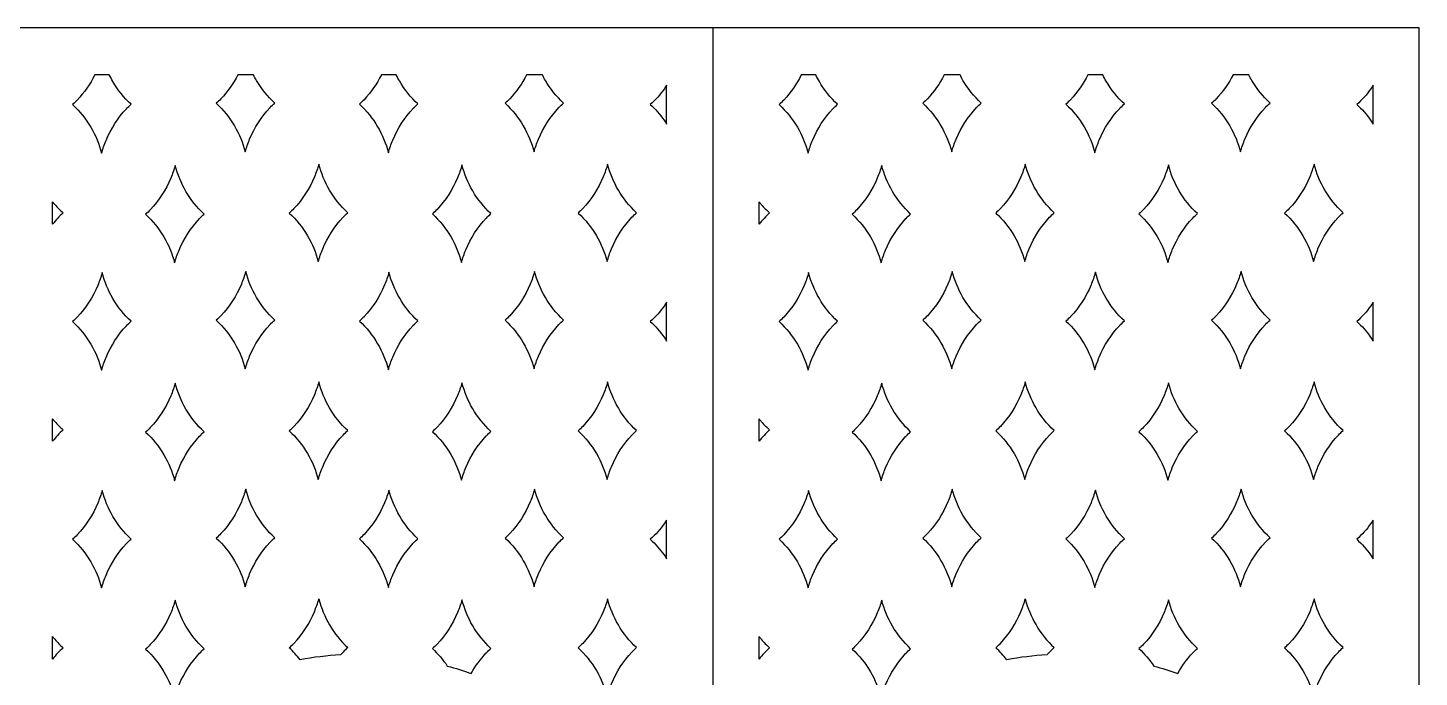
# Model space of a CAD drawing. Header units: millimetres. Extents: x -165 to 825, y -1000 to 1000.
# Drawn here: x 175 to 825, y 697 to 1000 of the extents above; entities that cross this region are included whole.
import ezdxf

# ---------------------------------------------------------------- set-up
doc = ezdxf.new("R2010")
doc.units = ezdxf.units.MM
doc.layers.add('Default', color=70, linetype='Continuous')

msp = doc.modelspace()

# ---------------------------------------------------------------- linework, layer by layer
at = {"layer": 'Default'}
msp.add_line((495, 1000), (495, -1000), dxfattribs=at)
msp.add_lwpolyline([(495, 1000), (165, 1000), (-165, 1000), (-165, -1000), (165, -1000), (495, -1000), (825, -1000), (825, 1000)], close=True, dxfattribs=at)
for points in [[(206.36, 978, -0.072604), (198.2, 966.26, -0.002455), (198.18, 966.25, -0.022749), (196.02, 964.18, -0.073961), (204.54, 953.6, -0.000219), (204.54, 953.59, -0.068795), (209.55, 941.48, -0.03084), (211.62, 947.43, -0.089691), (221.18, 962.22, -0.002455), (221.19, 962.23, -0.022749), (223.35, 964.3, -0.073961), (214.83, 974.89, -0.000219), (214.83, 974.89, -0.018451), (213.16, 978)], [(273.15, 978, -0.069306), (265.28, 966.84, -0.002455), (265.27, 966.83, -0.022749), (263.11, 964.76, -0.073961), (271.63, 954.17, -0.000219), (271.63, 954.17, -0.068795), (276.64, 942.06, -0.03084), (278.71, 948.01, -0.089691), (288.27, 962.8, -0.002455), (288.28, 962.81, -0.022749), (290.44, 964.88, -0.073961), (281.92, 975.47, -0.000219), (281.92, 975.47, -0.01507), (280.54, 978)], [(340.23, 978, -0.071564), (332.16, 966.45, -0.002455), (332.14, 966.43, -0.022749), (329.98, 964.36, -0.073961), (338.5, 953.78, -0.000219), (338.5, 953.78, -0.068795), (343.51, 941.66, -0.03084), (345.58, 947.61, -0.089691), (355.14, 962.4, -0.002455), (355.15, 962.41, -0.022749), (357.32, 964.48, -0.073961), (348.79, 975.07, -0.000219), (348.79, 975.07, -0.017385), (347.21, 978)], [(408.06, 978, -0.069306), (400.19, 966.84, -0.002455), (400.18, 966.83, -0.022749), (398.01, 964.76, -0.073961), (406.53, 954.17, -0.000219), (406.53, 954.17, -0.068795), (411.54, 942.06, -0.03084), (413.61, 948.01, -0.089691), (423.17, 962.8, -0.002455), (423.18, 962.81, -0.022749), (425.35, 964.88, -0.073961), (416.83, 975.47, -0.000219), (416.83, 975.47, -0.01507), (415.44, 978)], [(536.36, 978, -0.072604), (528.2, 966.26, -0.002455), (528.18, 966.25, -0.022749), (526.02, 964.18, -0.073961), (534.54, 953.6, -0.000219), (534.54, 953.59, -0.068795), (539.55, 941.48, -0.03084), (541.62, 947.43, -0.089691), (551.18, 962.22, -0.002455), (551.19, 962.23, -0.022749), (553.35, 964.3, -0.073961), (544.83, 974.89, -0.000219), (544.83, 974.89, -0.018451), (543.16, 978)], [(603.15, 978, -0.069306), (595.28, 966.84, -0.002455), (595.27, 966.83, -0.022749), (593.11, 964.76, -0.073961), (601.63, 954.17, -0.000219), (601.63, 954.17, -0.068795), (606.64, 942.06, -0.03084), (608.71, 948.01, -0.089691), (618.27, 962.8, -0.002455), (618.28, 962.81, -0.022749), (620.44, 964.88, -0.073961), (611.92, 975.47, -0.000219), (611.92, 975.47, -0.01507), (610.54, 978)], [(670.23, 978, -0.071564), (662.16, 966.45, -0.002455), (662.14, 966.43, -0.022749), (659.98, 964.36, -0.073961), (668.5, 953.78, -0.000219), (668.5, 953.78, -0.068795), (673.51, 941.66, -0.03084), (675.58, 947.61, -0.089691), (685.14, 962.4, -0.002455), (685.15, 962.41, -0.022749), (687.32, 964.48, -0.073961), (678.79, 975.07, -0.000219), (678.79, 975.07, -0.017385), (677.21, 978)], [(738.06, 978, -0.069306), (730.19, 966.84, -0.002455), (730.18, 966.83, -0.022749), (728.01, 964.76, -0.073961), (736.53, 954.17, -0.000219), (736.53, 954.17, -0.068795), (741.54, 942.06, -0.03084), (743.61, 948.01, -0.089691), (753.17, 962.8, -0.002455), (753.18, 962.81, -0.022749), (755.35, 964.88, -0.073961), (746.83, 975.47, -0.000219), (746.83, 975.47, -0.01507), (745.44, 978)], [(473.5, 955.07), (473.5, 973.19, -0.011738), (472.43, 971.58, -0.062432), (465.84, 964.21, -0.056451), (472.29, 956.89, -0.000196), (472.29, 956.89, -0.012211)], [(803.5, 955.07), (803.5, 973.19, -0.011738), (802.43, 971.58, -0.062432), (795.84, 964.21, -0.056451), (802.29, 956.89, -0.000196), (802.29, 956.89, -0.012211)], [(311.03, 936.33, -0.03084), (308.96, 930.39, -0.089691), (299.4, 915.59, -0.002455), (299.39, 915.58, -0.022749), (297.23, 913.51, -0.073961), (305.75, 902.93, -0.000219), (305.75, 902.92, -0.068795), (310.76, 890.81, -0.03084), (312.82, 896.76, -0.089691), (322.38, 911.55, -0.002455), (322.4, 911.56, -0.022749), (324.56, 913.63, -0.073961), (316.04, 924.22, -0.000219), (316.04, 924.22, -0.068795)], [(377.9, 935.94, -0.03084), (375.84, 929.99, -0.089691), (366.28, 915.2, -0.002455), (366.26, 915.18, -0.022749), (364.1, 913.12, -0.073961), (372.62, 902.53, -0.000219), (372.62, 902.53, -0.068795), (377.63, 890.41, -0.03084), (379.7, 896.36, -0.089691), (389.26, 911.15, -0.002455), (389.27, 911.17, -0.022749), (391.43, 913.24, -0.073961), (382.91, 923.82, -0.000219), (382.91, 923.82, -0.068795)], [(445.94, 936.33, -0.03084), (443.87, 930.39, -0.089691), (434.31, 915.59, -0.002455), (434.29, 915.58, -0.022749), (432.13, 913.51, -0.073961), (440.65, 902.93, -0.000219), (440.65, 902.92, -0.068795), (445.66, 890.81, -0.03084), (447.73, 896.76, -0.089691), (457.29, 911.55, -0.002455), (457.3, 911.56, -0.022749), (459.47, 913.63, -0.073961), (450.94, 924.22, -0.000219), (450.94, 924.22, -0.068795)], [(641.03, 936.33, -0.03084), (638.96, 930.39, -0.089691), (629.4, 915.59, -0.002455), (629.39, 915.58, -0.022749), (627.23, 913.51, -0.073961), (635.75, 902.93, -0.000219), (635.75, 902.92, -0.068795), (640.76, 890.81, -0.03084), (642.82, 896.76, -0.089691), (652.38, 911.55, -0.002455), (652.4, 911.56, -0.022749), (654.56, 913.63, -0.073961), (646.04, 924.22, -0.000219), (646.04, 924.22, -0.068795)], [(707.9, 935.94, -0.03084), (705.84, 929.99, -0.089691), (696.28, 915.2, -0.002455), (696.26, 915.18, -0.022749), (694.1, 913.12, -0.073961), (702.62, 902.53, -0.000219), (702.62, 902.53, -0.068795), (707.63, 890.41, -0.03084), (709.7, 896.36, -0.089691), (719.26, 911.15, -0.002455), (719.27, 911.17, -0.022749), (721.43, 913.24, -0.073961), (712.91, 923.82, -0.000219), (712.91, 923.82, -0.068795)], [(775.94, 936.33, -0.03084), (773.87, 930.39, -0.089691), (764.31, 915.59, -0.002455), (764.29, 915.58, -0.022749), (762.13, 913.51, -0.073961), (770.65, 902.93, -0.000219), (770.65, 902.92, -0.068795), (775.66, 890.81, -0.03084), (777.73, 896.76, -0.089691), (787.29, 911.55, -0.002455), (787.3, 911.56, -0.022749), (789.47, 913.63, -0.073961), (780.95, 924.22, -0.000219), (780.94, 924.22, -0.068795)], [(243.94, 935.76, -0.03084), (241.87, 929.81, -0.089691), (232.31, 915.02, -0.002455), (232.3, 915, -0.022749), (230.14, 912.93, -0.073961), (238.66, 902.35, -0.000219), (238.66, 902.35, -0.068795), (243.67, 890.23, -0.03084), (245.74, 896.18, -0.089691), (255.29, 910.97, -0.002455), (255.31, 910.98, -0.022749), (257.47, 913.05, -0.073961), (248.95, 923.64, -0.000219), (248.95, 923.64, -0.068795)], [(573.94, 935.76, -0.03084), (571.87, 929.81, -0.089691), (562.31, 915.02, -0.002455), (562.3, 915, -0.022749), (560.14, 912.93, -0.073961), (568.66, 902.35, -0.000219), (568.66, 902.35, -0.068795), (573.67, 890.23, -0.03084), (575.74, 896.18, -0.089691), (585.29, 910.97, -0.002455), (585.31, 910.98, -0.022749), (587.47, 913.05, -0.073961), (578.95, 923.64, -0.000219), (578.95, 923.64, -0.068795)], [(186.64, 918.76, 0.010749), (187.68, 917.5, 0.038104), (191.6, 913.54, 0.044601), (186.64, 908.26)], [(516.64, 918.76, 0.010749), (517.68, 917.5, 0.038104), (521.6, 913.54, 0.044601), (516.64, 908.26)], [(209.82, 885.67, -0.03084), (207.75, 879.72, -0.089691), (198.2, 864.93, -0.002455), (198.18, 864.91, -0.022749), (196.02, 862.84, -0.073961), (204.54, 852.26, -0.000219), (204.54, 852.25, -0.068795), (209.55, 840.14, -0.03084), (211.62, 846.09, -0.089691), (221.18, 860.88, -0.002455), (221.19, 860.89, -0.022749), (223.35, 862.96, -0.073961), (214.83, 873.55, -0.000219), (214.83, 873.55, -0.068795)], [(276.91, 886.24, -0.03084), (274.84, 880.3, -0.089691), (265.28, 865.5, -0.002455), (265.27, 865.49, -0.022749), (263.11, 863.42, -0.073961), (271.63, 852.84, -0.000219), (271.63, 852.83, -0.068795), (276.64, 840.72, -0.03084), (278.71, 846.67, -0.089691), (288.27, 861.46, -0.002455), (288.28, 861.47, -0.022749), (290.44, 863.54, -0.073961), (281.92, 874.13, -0.000219), (281.92, 874.13, -0.068795)], [(343.79, 885.85, -0.03084), (341.72, 879.9, -0.089691), (332.16, 865.11, -0.002455), (332.14, 865.09, -0.022749), (329.98, 863.02, -0.073961), (338.5, 852.44, -0.000219), (338.5, 852.44, -0.068795), (343.51, 840.32, -0.03084), (345.58, 846.27, -0.089691), (355.14, 861.06, -0.002455), (355.15, 861.08, -0.022749), (357.32, 863.14, -0.073961), (348.79, 873.73, -0.000219), (348.79, 873.73, -0.068795)], [(411.82, 886.24, -0.03084), (409.75, 880.3, -0.089691), (400.19, 865.5, -0.002455), (400.18, 865.49, -0.022749), (398.01, 863.42, -0.073961), (406.53, 852.84, -0.000219), (406.53, 852.83, -0.068795), (411.54, 840.72, -0.03084), (413.61, 846.67, -0.089691), (423.17, 861.46, -0.002455), (423.18, 861.47, -0.022749), (425.35, 863.54, -0.073961), (416.83, 874.13, -0.000219), (416.83, 874.13, -0.068795)], [(539.82, 885.67, -0.03084), (537.75, 879.72, -0.089691), (528.2, 864.93, -0.002455), (528.18, 864.91, -0.022749), (526.02, 862.84, -0.073961), (534.54, 852.26, -0.000219), (534.54, 852.25, -0.068795), (539.55, 840.14, -0.03084), (541.62, 846.09, -0.089691), (551.18, 860.88, -0.002455), (551.19, 860.89, -0.022749), (553.35, 862.96, -0.073961), (544.83, 873.55, -0.000219), (544.83, 873.55, -0.068795)], [(606.91, 886.24, -0.03084), (604.84, 880.3, -0.089691), (595.28, 865.5, -0.002455), (595.27, 865.49, -0.022749), (593.11, 863.42, -0.073961), (601.63, 852.84, -0.000219), (601.63, 852.83, -0.068795), (606.64, 840.72, -0.03084), (608.71, 846.67, -0.089691), (618.27, 861.46, -0.002455), (618.28, 861.47, -0.022749), (620.44, 863.54, -0.073961), (611.92, 874.13, -0.000219), (611.92, 874.13, -0.068795)], [(673.79, 885.85, -0.03084), (671.72, 879.9, -0.089691), (662.16, 865.11, -0.002455), (662.14, 865.09, -0.022749), (659.98, 863.02, -0.073961), (668.5, 852.44, -0.000219), (668.5, 852.44, -0.068795), (673.51, 840.32, -0.03084), (675.58, 846.27, -0.089691), (685.14, 861.06, -0.002455), (685.15, 861.08, -0.022749), (687.32, 863.14, -0.073961), (678.79, 873.73, -0.000219), (678.79, 873.73, -0.068795)], [(741.82, 886.24, -0.03084), (739.75, 880.3, -0.089691), (730.19, 865.5, -0.002455), (730.18, 865.49, -0.022749), (728.01, 863.42, -0.073961), (736.53, 852.84, -0.000219), (736.53, 852.83, -0.068795), (741.54, 840.72, -0.03084), (743.61, 846.67, -0.089691), (753.17, 861.46, -0.002455), (753.18, 861.47, -0.022749), (755.35, 863.54, -0.073961), (746.83, 874.13, -0.000219), (746.83, 874.13, -0.068795)], [(473.5, 853.73), (473.5, 871.86, -0.011738), (472.43, 870.24, -0.062432), (465.84, 862.87, -0.056451), (472.29, 855.55, -0.000196), (472.29, 855.55, -0.012211)], [(803.5, 853.73), (803.5, 871.86, -0.011738), (802.43, 870.24, -0.062432), (795.84, 862.87, -0.056451), (802.29, 855.55, -0.000196), (802.29, 855.55, -0.012211)], [(243.94, 834.04, -0.03084), (241.87, 828.09, -0.089691), (232.31, 813.3, -0.002455), (232.3, 813.28, -0.022749), (230.14, 811.21, -0.073961), (238.66, 800.63, -0.000219), (238.66, 800.63, -0.068795), (243.67, 788.51, -0.03084), (245.74, 794.46, -0.089691), (255.29, 809.25, -0.002455), (255.31, 809.26, -0.022749), (257.47, 811.33, -0.073961), (248.95, 821.92, -0.000219), (248.95, 821.92, -0.068795)], [(311.03, 834.62, -0.03084), (308.96, 828.67, -0.089691), (299.4, 813.88, -0.002455), (299.39, 813.86, -0.022749), (297.23, 811.79, -0.073961), (305.75, 801.21, -0.000219), (305.75, 801.21, -0.068795), (310.76, 789.09, -0.03084), (312.82, 795.04, -0.089691), (322.38, 809.83, -0.002455), (322.4, 809.84, -0.022749), (324.56, 811.91, -0.073961), (316.04, 822.5, -0.000219), (316.04, 822.5, -0.068795)], [(377.9, 834.22, -0.03084), (375.84, 828.27, -0.089691), (366.28, 813.48, -0.002455), (366.26, 813.46, -0.022749), (364.1, 811.4, -0.073961), (372.62, 800.81, -0.000219), (372.62, 800.81, -0.068795), (377.63, 788.69, -0.03084), (379.7, 794.64, -0.089691), (389.26, 809.43, -0.002455), (389.27, 809.45, -0.022749), (391.43, 811.52, -0.073961), (382.91, 822.1, -0.000219), (382.91, 822.1, -0.068795)], [(445.94, 834.62, -0.03084), (443.87, 828.67, -0.089691), (434.31, 813.88, -0.002455), (434.29, 813.86, -0.022749), (432.13, 811.79, -0.073961), (440.65, 801.21, -0.000219), (440.65, 801.21, -0.068795), (445.66, 789.09, -0.03084), (447.73, 795.04, -0.089691), (457.29, 809.83, -0.002455), (457.3, 809.84, -0.022749), (459.47, 811.91, -0.073961), (450.94, 822.5, -0.000219), (450.94, 822.5, -0.068795)], [(573.94, 834.04, -0.03084), (571.87, 828.09, -0.089691), (562.31, 813.3, -0.002455), (562.3, 813.28, -0.022749), (560.14, 811.21, -0.073961), (568.66, 800.63, -0.000219), (568.66, 800.63, -0.068795), (573.67, 788.51, -0.03084), (575.74, 794.46, -0.089691), (585.29, 809.25, -0.002455), (585.31, 809.26, -0.022749), (587.47, 811.33, -0.073961), (578.95, 821.92, -0.000219), (578.95, 821.92, -0.068795)], [(641.03, 834.62, -0.03084), (638.96, 828.67, -0.089691), (629.4, 813.88, -0.002455), (629.39, 813.86, -0.022749), (627.23, 811.79, -0.073961), (635.75, 801.21, -0.000219), (635.75, 801.21, -0.068795), (640.76, 789.09, -0.03084), (642.82, 795.04, -0.089691), (652.38, 809.83, -0.002455), (652.4, 809.84, -0.022749), (654.56, 811.91, -0.073961), (646.04, 822.5, -0.000219), (646.04, 822.5, -0.068795)], [(707.9, 834.22, -0.03084), (705.84, 828.27, -0.089691), (696.28, 813.48, -0.002455), (696.26, 813.46, -0.022749), (694.1, 811.4, -0.073961), (702.62, 800.81, -0.000219), (702.62, 800.81, -0.068795), (707.63, 788.69, -0.03084), (709.7, 794.64, -0.089691), (719.26, 809.43, -0.002455), (719.27, 809.45, -0.022749), (721.43, 811.52, -0.073961), (712.91, 822.1, -0.000219), (712.91, 822.1, -0.068795)], [(775.94, 834.62, -0.03084), (773.87, 828.67, -0.089691), (764.31, 813.88, -0.002455), (764.29, 813.86, -0.022749), (762.13, 811.79, -0.073961), (770.65, 801.21, -0.000219), (770.65, 801.21, -0.068795), (775.66, 789.09, -0.03084), (777.73, 795.04, -0.089691), (787.29, 809.83, -0.002455), (787.3, 809.84, -0.022749), (789.47, 811.91, -0.073961), (780.95, 822.5, -0.000219), (780.94, 822.5, -0.068795)], [(186.64, 817.42, 0.010749), (187.68, 816.16, 0.038104), (191.6, 812.2, 0.044601), (186.64, 806.92)], [(516.64, 817.42, 0.010749), (517.68, 816.16, 0.038104), (521.6, 812.2, 0.044601), (516.64, 806.92)], [(209.82, 783.95, -0.03084), (207.75, 778, -0.089691), (198.2, 763.21, -0.002455), (198.18, 763.19, -0.022749), (196.02, 761.12, -0.073961), (204.54, 750.54, -0.000219), (204.54, 750.54, -0.068795), (209.55, 738.42, -0.03084), (211.62, 744.37, -0.089691), (221.18, 759.16, -0.002455), (221.19, 759.17, -0.022749), (223.35, 761.24, -0.073961), (214.83, 771.83, -0.000219), (214.83, 771.83, -0.068795)], [(276.91, 784.53, -0.03084), (274.84, 778.58, -0.089691), (265.28, 763.79, -0.002455), (265.27, 763.77, -0.022749), (263.11, 761.7, -0.073961), (271.63, 751.12, -0.000219), (271.63, 751.11, -0.068795), (276.64, 739, -0.03084), (278.71, 744.95, -0.089691), (288.27, 759.74, -0.002455), (288.28, 759.75, -0.022749), (290.44, 761.82, -0.073961), (281.92, 772.41, -0.000219), (281.92, 772.41, -0.068795)], [(343.79, 784.13, -0.03084), (341.72, 778.18, -0.089691), (332.16, 763.39, -0.002455), (332.14, 763.37, -0.022749), (329.98, 761.31, -0.073961), (338.5, 750.72, -0.000219), (338.5, 750.72, -0.068795), (343.51, 738.6, -0.03084), (345.58, 744.55, -0.089691), (355.14, 759.34, -0.002455), (355.15, 759.36, -0.022749), (357.32, 761.43, -0.073961), (348.79, 772.01, -0.000219), (348.79, 772.01, -0.068795)], [(411.82, 784.53, -0.03084), (409.75, 778.58, -0.089691), (400.19, 763.79, -0.002455), (400.18, 763.77, -0.022749), (398.01, 761.7, -0.073961), (406.53, 751.12, -0.000219), (406.53, 751.11, -0.068795), (411.54, 739, -0.03084), (413.61, 744.95, -0.089691), (423.17, 759.74, -0.002455), (423.18, 759.75, -0.022749), (425.35, 761.82, -0.073961), (416.83, 772.41, -0.000219), (416.83, 772.41, -0.068795)], [(539.82, 783.95, -0.03084), (537.75, 778, -0.089691), (528.2, 763.21, -0.002455), (528.18, 763.19, -0.022749), (526.02, 761.12, -0.073961), (534.54, 750.54, -0.000219), (534.54, 750.54, -0.068795), (539.55, 738.42, -0.03084), (541.62, 744.37, -0.089691), (551.18, 759.16, -0.002455), (551.19, 759.17, -0.022749), (553.35, 761.24, -0.073961), (544.83, 771.83, -0.000219), (544.83, 771.83, -0.068795)], [(606.91, 784.53, -0.03084), (604.84, 778.58, -0.089691), (595.28, 763.79, -0.002455), (595.27, 763.77, -0.022749), (593.11, 761.7, -0.073961), (601.63, 751.12, -0.000219), (601.63, 751.11, -0.068795), (606.64, 739, -0.03084), (608.71, 744.95, -0.089691), (618.27, 759.74, -0.002455), (618.28, 759.75, -0.022749), (620.44, 761.82, -0.073961), (611.92, 772.41, -0.000219), (611.92, 772.41, -0.068795)], [(673.79, 784.13, -0.03084), (671.72, 778.18, -0.089691), (662.16, 763.39, -0.002455), (662.14, 763.37, -0.022749), (659.98, 761.31, -0.073961), (668.5, 750.72, -0.000219), (668.5, 750.72, -0.068795), (673.51, 738.6, -0.03084), (675.58, 744.55, -0.089691), (685.14, 759.34, -0.002455), (685.15, 759.36, -0.022749), (687.32, 761.43, -0.073961), (678.79, 772.01, -0.000219), (678.79, 772.01, -0.068795)], [(741.82, 784.53, -0.03084), (739.75, 778.58, -0.089691), (730.19, 763.79, -0.002455), (730.18, 763.77, -0.022749), (728.01, 761.7, -0.073961), (736.53, 751.12, -0.000219), (736.53, 751.11, -0.068795), (741.54, 739, -0.03084), (743.61, 744.95, -0.089691), (753.17, 759.74, -0.002455), (753.18, 759.75, -0.022749), (755.35, 761.82, -0.073961), (746.83, 772.41, -0.000219), (746.83, 772.41, -0.068795)], [(473.5, 752.01), (473.5, 770.14, -0.011738), (472.43, 768.52, -0.062432), (465.84, 761.15, -0.056451), (472.29, 753.83, -0.000196), (472.29, 753.83, -0.012211)], [(803.5, 752.01), (803.5, 770.14, -0.011738), (802.43, 768.52, -0.062432), (795.84, 761.15, -0.056451), (802.29, 753.83, -0.000196), (802.29, 753.83, -0.012211)], [(243.67, 687.17, -0.03084), (245.74, 693.12, -0.089691), (255.29, 707.91, -0.002455), (255.31, 707.93, -0.022749), (257.47, 709.99, -0.073961), (248.95, 720.58, -0.000219), (248.95, 720.58, -0.068795), (243.94, 732.7, -0.03084), (241.87, 726.75, -0.089691), (232.31, 711.96, -0.002455), (232.3, 711.94, -0.022749), (230.14, 709.87, -0.073961), (238.66, 699.29, -0.000219), (238.66, 699.29, -0.068795)], [(302.32, 704.92, 0.040751), (297.23, 710.45, 0.022749), (299.39, 712.52, 0.002455), (299.4, 712.54, 0.089691), (308.96, 727.33, 0.03084), (311.03, 733.28, 0.068795), (316.04, 721.16, 0.000219), (316.04, 721.16, 0.073961), (324.56, 710.57, 0.022749), (322.4, 708.5, 0.002455), (322.38, 708.49, 0.009205), (321.16, 707.14, 0.030171)], [(371.05, 701.96, -0.01859), (382.23, 698.5, -0.060319), (389.26, 708.09, -0.002455), (389.27, 708.11, -0.022749), (391.43, 710.18, -0.073961), (382.91, 720.76, -0.000219), (382.91, 720.76, -0.068795), (377.9, 732.88, -0.03084), (375.84, 726.93, -0.089691), (366.28, 712.14, -0.002455), (366.26, 712.13, -0.022749), (364.1, 710.06, -0.057965)], [(445.94, 733.28, -0.03084), (443.87, 727.33, -0.089691), (434.31, 712.54, -0.002455), (434.29, 712.52, -0.022749), (432.13, 710.45, -0.073961), (440.65, 699.87, -0.000219), (440.65, 699.87, -0.068795), (445.66, 687.75, -0.03084), (447.73, 693.7, -0.089691), (457.29, 708.49, -0.002455), (457.3, 708.5, -0.022749), (459.47, 710.57, -0.073961), (450.94, 721.16, -0.000219), (450.94, 721.16, -0.068795)], [(573.67, 687.17, -0.03084), (575.74, 693.12, -0.089691), (585.29, 707.91, -0.002455), (585.31, 707.93, -0.022749), (587.47, 709.99, -0.073961), (578.95, 720.58, -0.000219), (578.95, 720.58, -0.068795), (573.94, 732.7, -0.03084), (571.87, 726.75, -0.089691), (562.31, 711.96, -0.002455), (562.3, 711.94, -0.022749), (560.14, 709.87, -0.073961), (568.66, 699.29, -0.000219), (568.66, 699.29, -0.068795)], [(632.32, 704.92, 0.040751), (627.23, 710.45, 0.022749), (629.39, 712.52, 0.002455), (629.4, 712.54, 0.089691), (638.96, 727.33, 0.03084), (641.03, 733.28, 0.068795), (646.04, 721.16, 0.000219), (646.04, 721.16, 0.073961), (654.56, 710.57, 0.022749), (652.4, 708.5, 0.002455), (652.38, 708.49, 0.009205), (651.16, 707.14, 0.030171)], [(701.05, 701.96, -0.01859), (712.23, 698.5, -0.060319), (719.26, 708.09, -0.002455), (719.27, 708.11, -0.022749), (721.43, 710.18, -0.073961), (712.91, 720.76, -0.000219), (712.91, 720.76, -0.068795), (707.9, 732.88, -0.03084), (705.84, 726.93, -0.089691), (696.28, 712.14, -0.002455), (696.26, 712.13, -0.022749), (694.1, 710.06, -0.057965)], [(775.94, 733.28, -0.03084), (773.87, 727.33, -0.089691), (764.31, 712.54, -0.002455), (764.29, 712.52, -0.022749), (762.13, 710.45, -0.073961), (770.65, 699.87, -0.000219), (770.65, 699.87, -0.068795), (775.66, 687.75, -0.03084), (777.73, 693.7, -0.089691), (787.29, 708.49, -0.002455), (787.3, 708.5, -0.022749), (789.47, 710.57, -0.073961), (780.95, 721.16, -0.000219), (780.94, 721.16, -0.068795)], [(186.64, 715.71, 0.010749), (187.68, 714.44, 0.038104), (191.6, 710.48, 0.044601), (186.64, 705.2)], [(516.64, 715.71, 0.010749), (517.68, 714.44, 0.038104), (521.6, 710.48, 0.044601), (516.64, 705.2)]]:
    msp.add_lwpolyline(points, format="xyb", close=True, dxfattribs=at)

doc.saveas('drawing.dxf')
